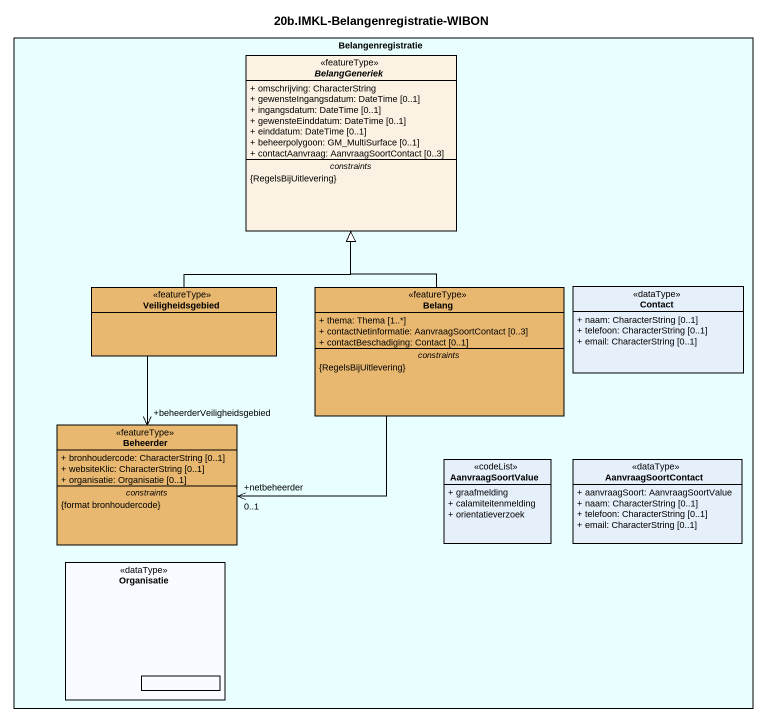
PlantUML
@startuml
title 20b.IMKL-Belangenregistratie-WIBON
allowmixing
hide circle
hide empty members
skinparam classAttributeIconSize 0
rectangle Belangenregistratie #E9FFFF {
  abstract class BelangGeneriek <<featureType>> #FCF2E3 {
    + omschrijving: CharacterString
    + gewensteIngangsdatum: DateTime [0..1]
    + ingangsdatum: DateTime [0..1]
    + gewensteEinddatum: DateTime [0..1]
    + einddatum: DateTime [0..1]
    + beheerpolygoon: GM_MultiSurface [0..1]
    + contactAanvraag: AanvraagSoortContact [0..3]
    -- constraints --
    {RegelsBijUitlevering}
  }
  class Veiligheidsgebied <<featureType>> #E9B870
  class Belang <<featureType>> #E9B870 {
    + thema: Thema [1..*]
    + contactNetinformatie: AanvraagSoortContact [0..3]
    + contactBeschadiging: Contact [0..1]
    -- constraints --
    {RegelsBijUitlevering}
  }
  class Contact <<dataType>> {
    + naam: CharacterString [0..1]
    + telefoon: CharacterString [0..1]
    + email: CharacterString [0..1]
  }
  class Beheerder <<featureType>> #E9B870 {
    + bronhoudercode: CharacterString [0..1]
    + websiteKlic: CharacterString [0..1]
    + organisatie: Organisatie [0..1]
    -- constraints --
    {format bronhoudercode}
  }
  class AanvraagSoortValue <<codeList>> {
    + graafmelding
    + calamiteitenmelding
    + orientatieverzoek
  }
  class AanvraagSoortContact <<dataType>> {
    + aanvraagSoort: AanvraagSoortValue
    + naam: CharacterString [0..1]
    + telefoon: CharacterString [0..1]
    + email: CharacterString [0..1]
  }
  rectangle Organisatie <<dataType>> {
    rectangle " " as rectangle1
  }
}
Veiligheidsgebied -up-|> BelangGeneriek
Veiligheidsgebied --> "+beheerderVeiligheidsgebied" Beheerder
Belang -up-|> BelangGeneriek
Belang -left-> "+netbeheerder\n0..1" Beheerder
@enduml
